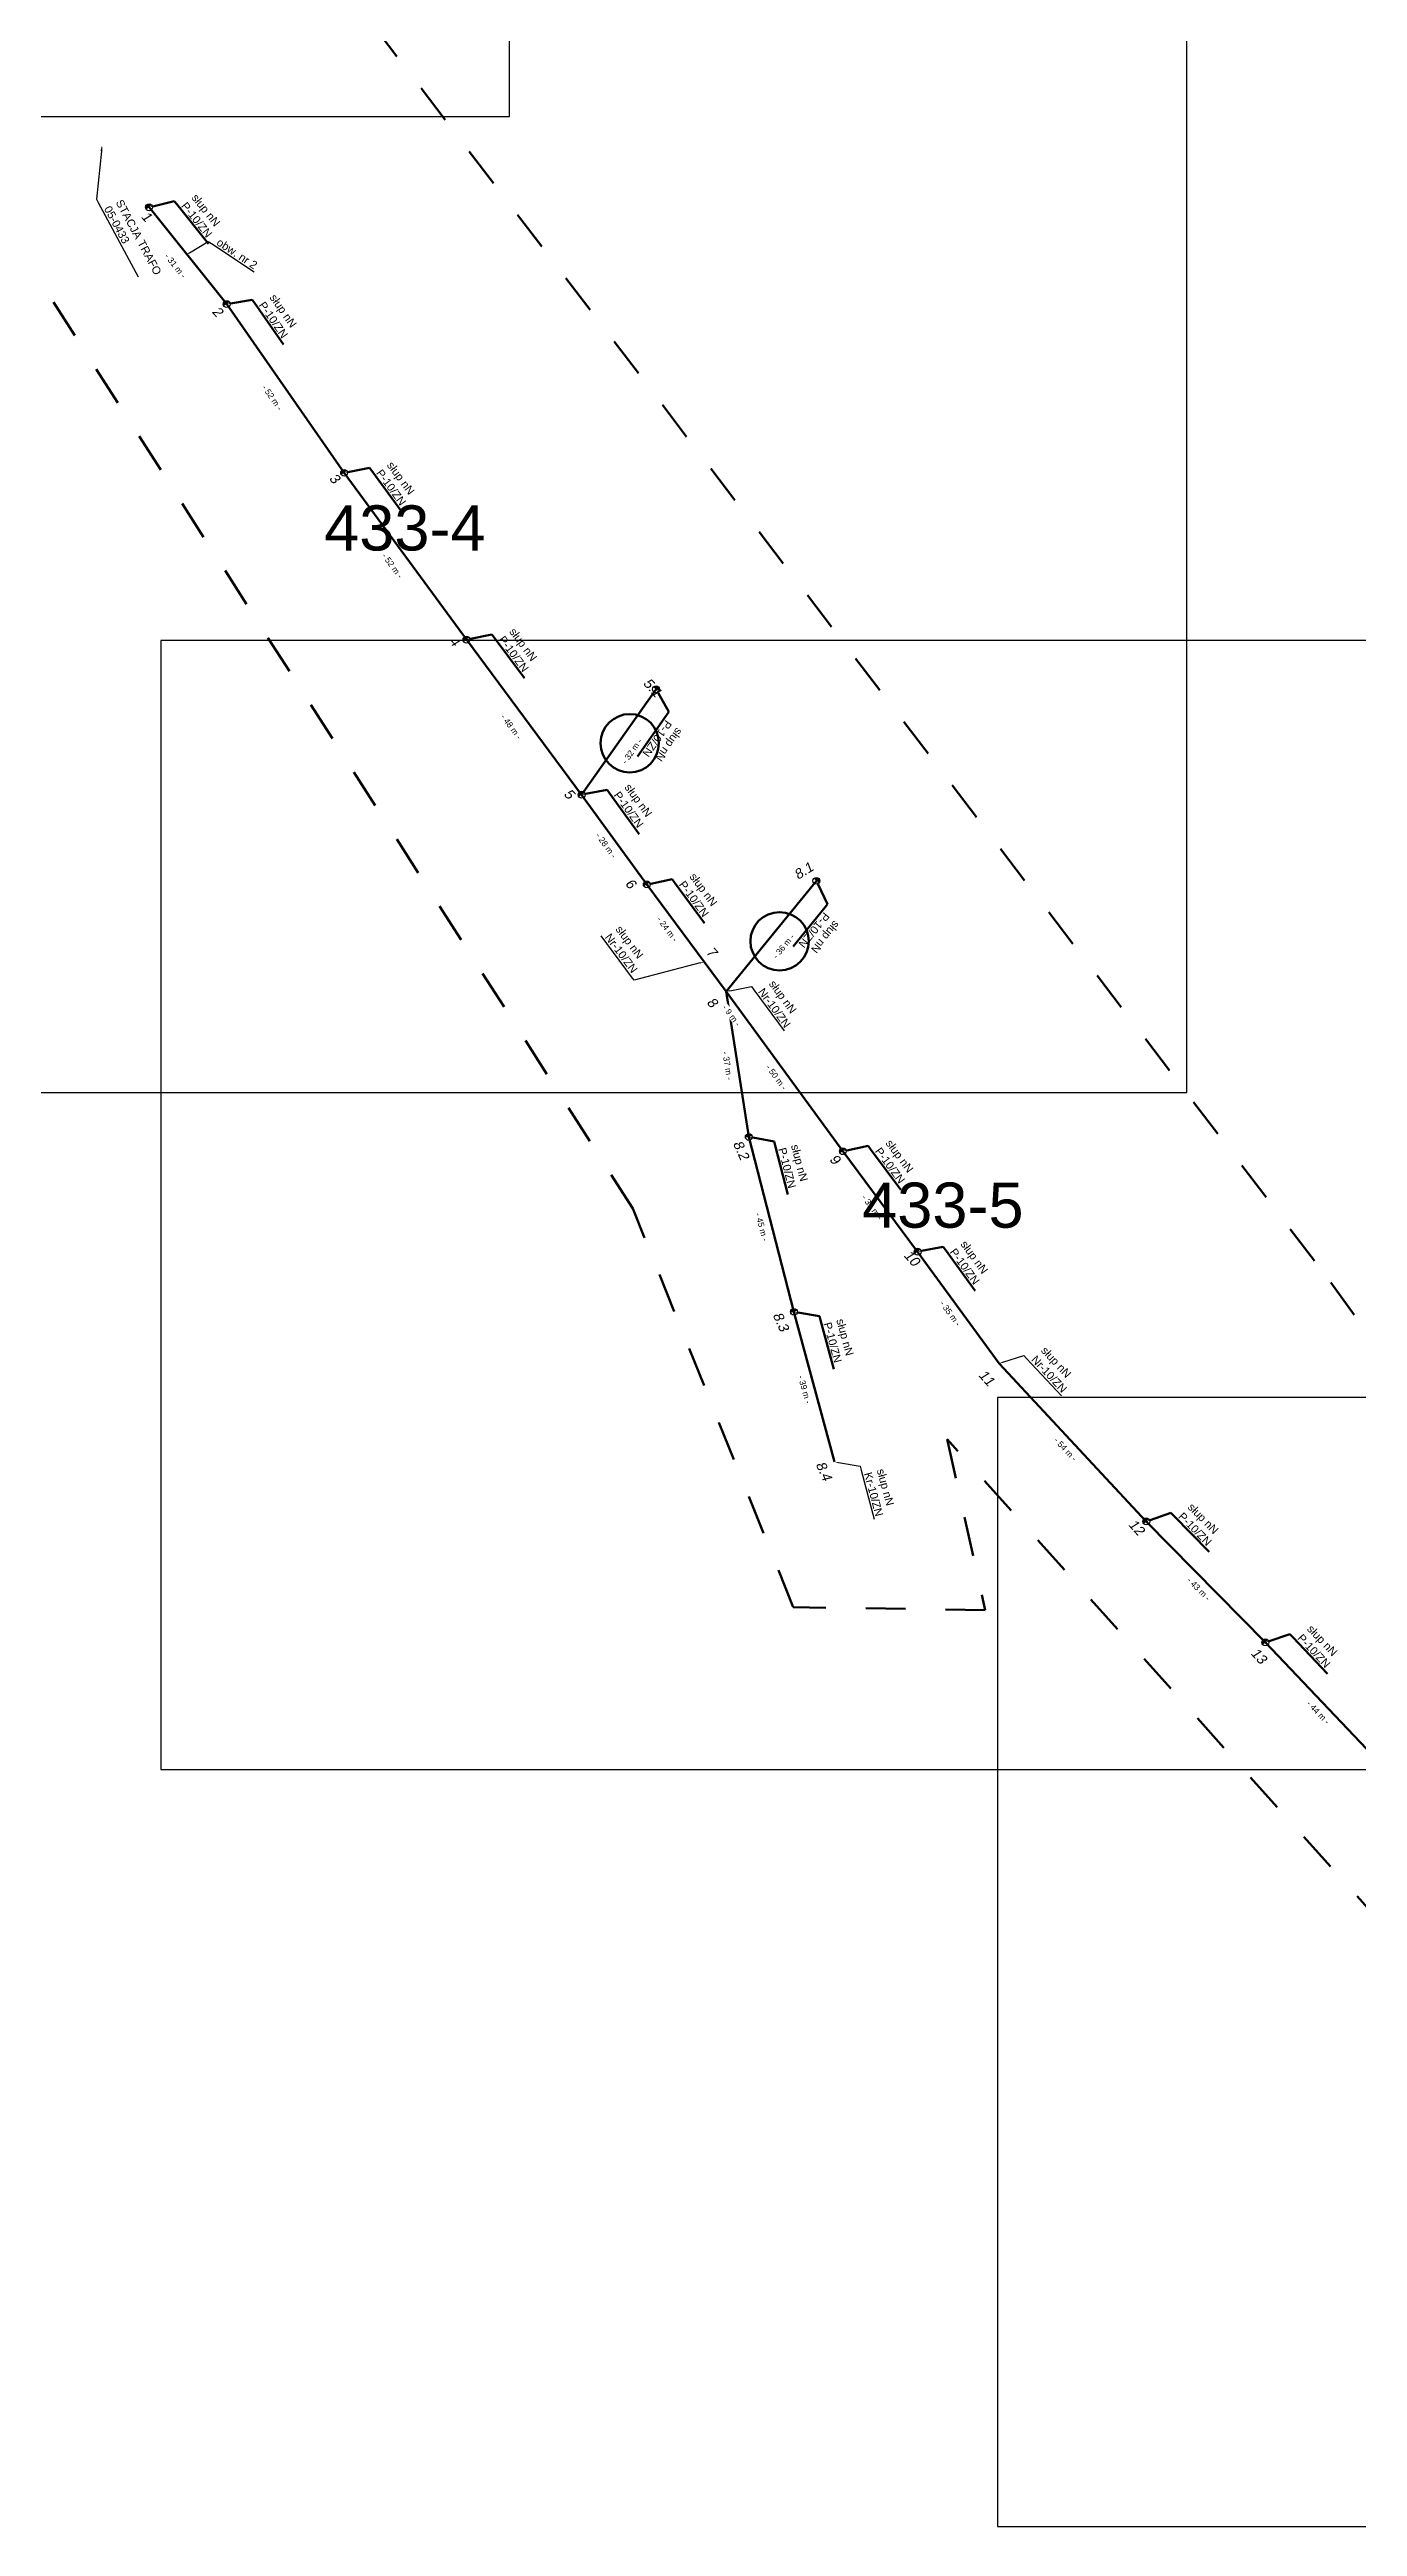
# Model space of a CAD drawing. Header units: millimetres. Extents: x 7543989 to 7550438, y 5805434 to 5809135.
# Drawn here: x 7544461 to 7544790, y 5807280 to 5807902 of the extents above; entities that cross this region are included whole.
import ezdxf
from ezdxf import colors
from ezdxf.entities.mleader import LeaderData, LeaderLine
from ezdxf.enums import TextEntityAlignment as Align
from ezdxf.math import Vec2, Vec3

# ---------------------------------------------------------------- set-up
doc = ezdxf.new("R2010")
doc.units = ezdxf.units.MM
doc.linetypes.add('4002', pattern=[2, 1, -1])
doc.layers.add('!tele', color=30, linetype='Continuous', lineweight=50, plot=False)
for name, color, linetype, lineweight in [('!trafo', 6, '4002', 50), ('_numery', 7, 'Continuous', 40), ('_PRZEWIESZENIA', 6, 'Continuous', 50)]:
    doc.layers.add(name, color=color, linetype=linetype, lineweight=lineweight)
for name, color, linetype in [('_MM opisy', 7, 'Continuous'), ('_MM slupy', 5, 'Continuous'), ('_mm trafo', 3, 'Continuous')]:
    doc.layers.add(name, color=color, linetype=linetype)
doc.layers.add('DIM', color=7, linetype='Continuous', plot=False)
doc.styles.get("Standard").update_dxf_attribs({"font": 'arial.ttf'})
doc.dimstyles.new('opis linie', dxfattribs={"dimtxt": 1.5, "dimasz": 0.18, "dimexe": 0.18, "dimexo": 0.0625, "dimgap": 2.5, "dimtad": 4, "dimdec": 0, "dimzin": 0, "dimdsep": 46, "dimtxsty": 'Standard', "dimcen": 0.09, "dimse1": 1, "dimse2": 1, "dimsd1": 1, "dimsd2": 1, "dimclrt": 256, "dimadec": 0, "dimazin": 0, "dimtfac": 1, "dimtdec": 0, "dimtofl": 0, "dimtmove": 0, "dimatfit": 3, "dimfxl": 1, "dimtfill": 1, "dimtolj": 1, "dimtzin": 0, "dimarcsym": 0})

# ---------------------------------------------------------------- blocks, each defined once
blk = doc.blocks.new('ZN')
at = {"layer": '_MM slupy', "transparency": 33554687}
h = blk.add_hatch(color=256, dxfattribs=at)
h.dxf.hatch_style = 1
h.paths.add_polyline_path([(0, -0.86), (0, 0.86, 1)])
at = {"layer": '_MM slupy'}
blk.add_circle((0, 0), 0.857, dxfattribs=at)
blk = doc.blocks.new('*D318')
at = {"layer": 'Defpoints', "color": 0}
for p in [(7544648.15, 5807585.19), (7544648.87, 5807585.39), (7544658.31, 5807547.54)]:
    blk.add_point(p, dxfattribs=at)
at = {"layer": 'DIM', "insert": (7544650.8, 5807565.71), "char_height": 1.5, "attachment_point": 5, "rotation": 285.09793, "bg_fill": 3, "box_fill_scale": 1.1, "bg_fill_color": 9, "bg_fill_true_color": 13158600, "bg_fill_transparency": 0}
blk.add_mtext('\\A1;- 39 m -', dxfattribs=at)
blk = doc.blocks.new('*D319')
at = {"layer": 'Defpoints', "color": 0}
for p in [(7544636.81, 5807629.11), (7544637.54, 5807629.3), (7544648.15, 5807585.19)]:
    blk.add_point(p, dxfattribs=at)
at = {"layer": 'DIM', "insert": (7544640.05, 5807606.52), "char_height": 1.5, "attachment_point": 5, "rotation": 284.4774, "bg_fill": 3, "box_fill_scale": 1.1, "bg_fill_color": 9, "bg_fill_true_color": 13158600, "bg_fill_transparency": 0}
blk.add_mtext('\\A1;- 45 m -', dxfattribs=at)
blk = doc.blocks.new('*D320')
at = {"layer": 'Defpoints', "color": 0}
for p in [(7544631.11, 5807665.61), (7544631.85, 5807665.73), (7544636.81, 5807629.11)]:
    blk.add_point(p, dxfattribs=at)
at = {"layer": 'DIM', "insert": (7544631.47, 5807646.97), "char_height": 1.5, "attachment_point": 5, "rotation": 278.87587, "bg_fill": 3, "box_fill_scale": 1.1, "bg_fill_color": 9, "bg_fill_true_color": 13158600, "bg_fill_transparency": 0}
blk.add_mtext('\\A1;- 37 m -', dxfattribs=at)
blk = doc.blocks.new('*D325')
at = {"layer": 'Defpoints', "color": 0}
for p in [(7544766.44, 5807502.21), (7544766.98, 5807502.72), (7544796.55, 5807470.5)]:
    blk.add_point(p, dxfattribs=at)
at = {"layer": 'DIM', "insert": (7544779.68, 5807484.63), "char_height": 1.5, "attachment_point": 5, "rotation": 313.52132, "bg_fill": 3, "box_fill_scale": 1.1, "bg_fill_color": 9, "bg_fill_true_color": 13158600, "bg_fill_transparency": 0}
blk.add_mtext('\\A1;- 44 m -', dxfattribs=at)
blk = doc.blocks.new('*D326')
at = {"layer": 'Defpoints', "color": 0}
for p in [(7544736.56, 5807532.57), (7544737.09, 5807533.1), (7544766.44, 5807502.21)]:
    blk.add_point(p, dxfattribs=at)
at = {"layer": 'DIM', "insert": (7544749.71, 5807515.62), "char_height": 1.5, "attachment_point": 5, "rotation": 314.53942, "bg_fill": 3, "box_fill_scale": 1.1, "bg_fill_color": 9, "bg_fill_true_color": 13158600, "bg_fill_transparency": 0}
blk.add_mtext('\\A1;- 43 m -', dxfattribs=at)
blk = doc.blocks.new('*D327')
at = {"layer": 'Defpoints', "color": 0}
for p in [(7544699.64, 5807572.23), (7544700.19, 5807572.74), (7544736.56, 5807532.57)]:
    blk.add_point(p, dxfattribs=at)
at = {"layer": 'DIM', "insert": (7544716.26, 5807550.69), "char_height": 1.5, "attachment_point": 5, "rotation": 312.95086, "bg_fill": 3, "box_fill_scale": 1.1, "bg_fill_color": 9, "bg_fill_true_color": 13158600, "bg_fill_transparency": 0}
blk.add_mtext('\\A1;- 54 m -', dxfattribs=at)
blk = doc.blocks.new('*D328')
at = {"layer": 'Defpoints', "color": 0}
for p in [(7544679.18, 5807600.29), (7544679.79, 5807600.73), (7544699.64, 5807572.23)]:
    blk.add_point(p, dxfattribs=at)
at = {"layer": 'DIM', "insert": (7544687.38, 5807584.78), "char_height": 1.5, "attachment_point": 5, "rotation": 306.09773, "bg_fill": 3, "box_fill_scale": 1.1, "bg_fill_color": 9, "bg_fill_true_color": 13158600, "bg_fill_transparency": 0}
blk.add_mtext('\\A1;- 35 m -', dxfattribs=at)
blk = doc.blocks.new('*D329')
at = {"layer": 'Defpoints', "color": 0}
for p in [(7544660.41, 5807625.52), (7544661.01, 5807625.97), (7544679.18, 5807600.29)]:
    blk.add_point(p, dxfattribs=at)
at = {"layer": 'DIM', "insert": (7544667.78, 5807611.4), "char_height": 1.5, "attachment_point": 5, "rotation": 306.64761, "bg_fill": 3, "box_fill_scale": 1.1, "bg_fill_color": 9, "bg_fill_true_color": 13158600, "bg_fill_transparency": 0}
blk.add_mtext('\\A1;- 31 m -', dxfattribs=at)
blk = doc.blocks.new('*D330')
at = {"layer": 'Defpoints', "color": 0}
for p in [(7544631.11, 5807665.61), (7544631.72, 5807666.05), (7544660.41, 5807625.52)]:
    blk.add_point(p, dxfattribs=at)
at = {"layer": 'DIM', "insert": (7544643.73, 5807644.08), "char_height": 1.5, "attachment_point": 5, "rotation": 306.16141, "bg_fill": 3, "box_fill_scale": 1.1, "bg_fill_color": 9, "bg_fill_true_color": 13158600, "bg_fill_transparency": 0}
blk.add_mtext('\\A1;- 50 m -', dxfattribs=at)
blk = doc.blocks.new('*D331')
at = {"layer": 'Defpoints', "color": 0}
for p in [(7544653.76, 5807693.39), (7544654.34, 5807692.92), (7544631.11, 5807665.61)]:
    blk.add_point(p, dxfattribs=at)
at = {"layer": 'DIM', "insert": (7544645.55, 5807676.96), "char_height": 1.5, "attachment_point": 5, "rotation": 50.80844, "bg_fill": 3, "box_fill_scale": 1.1, "bg_fill_color": 9, "bg_fill_true_color": 13158600, "bg_fill_transparency": 0}
blk.add_mtext('\\A1;- 36 m -', dxfattribs=at)
blk = doc.blocks.new('*D332')
at = {"layer": 'Defpoints', "color": 0}
for p in [(7544625.58, 5807673.02), (7544626.18, 5807673.47)]:
    blk.add_point(p, dxfattribs=at)
at = {"layer": 'DIM', "insert": (7544632.47, 5807659.58), "char_height": 1.5, "attachment_point": 5, "rotation": 306.73357, "bg_fill": 3, "box_fill_scale": 1.1, "bg_fill_color": 9, "bg_fill_true_color": 13158600, "bg_fill_transparency": 0}
blk.add_mtext('\\A1;- 9 m -', dxfattribs=at)
at = {"layer": 'Defpoints', "color": 0}
blk.add_point((7544631.11, 5807665.61), dxfattribs=at)
blk = doc.blocks.new('*D333')
at = {"layer": 'Defpoints', "color": 0}
for p in [(7544611.21, 5807692.48), (7544611.81, 5807692.93), (7544625.58, 5807673.02)]:
    blk.add_point(p, dxfattribs=at)
at = {"layer": 'DIM', "insert": (7544616.38, 5807681.26), "char_height": 1.5, "attachment_point": 5, "rotation": 306.44356, "bg_fill": 3, "box_fill_scale": 1.1, "bg_fill_color": 9, "bg_fill_true_color": 13158600, "bg_fill_transparency": 0}
blk.add_mtext('\\A1;- 24 m -', dxfattribs=at)
blk = doc.blocks.new('*D334')
at = {"layer": 'Defpoints', "color": 0}
for p in [(7544594.87, 5807715.01), (7544595.48, 5807715.45), (7544611.21, 5807692.48)]:
    blk.add_point(p, dxfattribs=at)
at = {"layer": 'DIM', "insert": (7544601, 5807702.27), "char_height": 1.5, "attachment_point": 5, "rotation": 305.9517, "bg_fill": 3, "box_fill_scale": 1.1, "bg_fill_color": 9, "bg_fill_true_color": 13158600, "bg_fill_transparency": 0}
blk.add_mtext('\\A1;- 28 m -', dxfattribs=at)
blk = doc.blocks.new('*D335')
at = {"layer": 'Defpoints', "color": 0}
for p in [(7544613.54, 5807741.48), (7544614.15, 5807741.05), (7544594.87, 5807715.01)]:
    blk.add_point(p, dxfattribs=at)
at = {"layer": 'DIM', "insert": (7544607.49, 5807725.93), "char_height": 1.5, "attachment_point": 5, "rotation": 54.80366, "bg_fill": 3, "box_fill_scale": 1.1, "bg_fill_color": 9, "bg_fill_true_color": 13158600, "bg_fill_transparency": 0}
blk.add_mtext('\\A1;- 32 m -', dxfattribs=at)
blk = doc.blocks.new('*D336')
at = {"layer": 'Defpoints', "color": 0}
for p in [(7544486.31, 5807862.47), (7544505.21, 5807837.7), (7544505.8, 5807838.17)]:
    blk.add_point(p, dxfattribs=at)
at = {"layer": 'DIM', "insert": (7544492.92, 5807847.81), "char_height": 1.5, "attachment_point": 5, "rotation": 308.73162, "bg_fill": 3, "box_fill_scale": 1.1, "bg_fill_color": 9, "bg_fill_true_color": 13158600, "bg_fill_transparency": 0}
blk.add_mtext('\\A1;- 31 m -', dxfattribs=at)
blk = doc.blocks.new('*D337')
at = {"layer": 'Defpoints', "color": 0}
for p in [(7544505.8, 5807838.17), (7544534.64, 5807795.38), (7544535.26, 5807795.81)]:
    blk.add_point(p, dxfattribs=at)
at = {"layer": 'DIM', "insert": (7544517.23, 5807814.7), "char_height": 1.5, "attachment_point": 5, "rotation": 304.81736, "bg_fill": 3, "box_fill_scale": 1.1, "bg_fill_color": 9, "bg_fill_true_color": 13158600, "bg_fill_transparency": 0}
blk.add_mtext('\\A1;- 52 m -', dxfattribs=at)
blk = doc.blocks.new('*D338')
at = {"layer": 'Defpoints', "color": 0}
for p in [(7544535.26, 5807795.81), (7544565.37, 5807753.51), (7544565.97, 5807753.95)]:
    blk.add_point(p, dxfattribs=at)
at = {"layer": 'DIM', "insert": (7544547.38, 5807772.5), "char_height": 1.5, "attachment_point": 5, "rotation": 306.26511, "bg_fill": 3, "box_fill_scale": 1.1, "bg_fill_color": 9, "bg_fill_true_color": 13158600, "bg_fill_transparency": 0}
blk.add_mtext('\\A1;- 52 m -', dxfattribs=at)
blk = doc.blocks.new('*D339')
at = {"layer": 'Defpoints', "color": 0}
for p in [(7544565.97, 5807753.95), (7544594.27, 5807714.56), (7544594.87, 5807715.01)]:
    blk.add_point(p, dxfattribs=at)
at = {"layer": 'DIM', "insert": (7544577.2, 5807732.09), "char_height": 1.5, "attachment_point": 5, "rotation": 306.5816, "bg_fill": 3, "box_fill_scale": 1.1, "bg_fill_color": 9, "bg_fill_true_color": 13158600, "bg_fill_transparency": 0}
blk.add_mtext('\\A1;- 48 m -', dxfattribs=at)
blk = doc.blocks.new('q')
at = {"layer": '_MM slupy'}
blk.add_blockref('ZN', (0, 0), dxfattribs=at)
at = {"layer": '_MM opisy'}
ml = blk.add_multileader_mtext('Standard', dxfattribs=at)
ml.set_content('\\pxql;słup nN\\PP-10/ZN', color=256)
ml.set_leader_properties()
ml.build(insert=Vec2(0, 0))
ml.multileader.update_dxf_attribs({"has_text_frame": 1, "text_left_attachment_type": 5, "text_right_attachment_type": 5, "dogleg_length": 1, "arrow_head_size": 1})
ctx = ml.context
ctx.base_point, ctx.char_height, ctx.arrow_head_size, ctx.landing_gap_size, ctx.plane_origin = Vec3(3.75, 5.9), 2, 1, 1, Vec3(1.72, -1.42)
ctx.left_attachment, ctx.right_attachment = 5, 5
notes = []
notes.append((ctx, [(0, (1, 1, 0), (2.75, 5.9), (1, 0), 1, [(0, [(0, 0), (2.75, 5.9)], 0, [])])]))
ctx.mtext.insert, ctx.mtext.flow_direction = Vec3(4.75, 11.7), 5
ctx.mtext.has_bg_fill, ctx.mtext.bg_color, ctx.mtext.bg_scale_factor, ctx.mtext.bg_transparency, ctx.mtext.use_window_bg_color = 1, -1023410175, 1, 0, 1
for ctx, leaders in notes:
    for number, flags, end, landing, length, lines in leaders:
        leader = LeaderData()
        leader.index, (leader.has_last_leader_line, leader.has_dogleg_vector, leader.attachment_direction) = number, flags
        leader.last_leader_point, leader.dogleg_vector, leader.dogleg_length = Vec3(end), Vec3(landing), length
        for number, points, colour, breaks in lines:
            line = LeaderLine()
            line.index, line.vertices, line.color, line.breaks = number, Vec3.list(points), colors.encode_raw_color(colour), breaks
            leader.lines.append(line)
        ctx.leaders.append(leader)

msp = doc.modelspace()

# ---------------------------------------------------------------- linework, layer by layer
at = {"layer": '!tele'}
for points in [[(7544486.31, 5807862.47), (7544505.8, 5807838.17), (7544535.26, 5807795.81), (7544565.97, 5807753.95), (7544594.87, 5807715.01)], [(7544613.54, 5807741.48), (7544594.87, 5807715.01), (7544611.21, 5807692.48), (7544625.58, 5807673.02), (7544631.11, 5807665.61)], [(7544653.76, 5807693.39), (7544631.11, 5807665.61), (7544660.41, 5807625.52), (7544679.18, 5807600.29), (7544699.64, 5807572.23), (7544736.56, 5807532.57), (7544766.44, 5807502.21), (7544796.55, 5807470.5), (7544820.72, 5807444.84), (7544854.19, 5807408.04), (7544891.7, 5807368.59), (7544929.19, 5807327.08)], [(7544631.11, 5807665.61), (7544636.81, 5807629.11), (7544648.15, 5807585.19), (7544658.31, 5807547.54)]]:
    msp.add_lwpolyline(points, dxfattribs=at)
at = {"layer": '!trafo', "ltscale": 10}
msp.add_lwpolyline([(7544082.13, 5808448.38), (7544167.59, 5808501.43), (7544481.87, 5807987.87), (7544782.88, 5807592.58), (7544936.53, 5807377.47), (7545050.37, 5807475.25), (7545086.68, 5807419.38), (7544929.65, 5807282.21), (7544686.61, 5807553.19), (7544696.16, 5807510.34), (7544647.98, 5807511.04), (7544607.69, 5807611.16), (7544447.06, 5807862.58)], close=True, dxfattribs=at)
at = {"layer": 'Defpoints', "color": 4}
msp.add_lwpolyline([(7544184.25, 5807885.28), (7544576.76, 5807885.28), (7544576.76, 5808168.68), (7544184.25, 5808168.68)], close=True, dxfattribs=at)

# ---------------------------------------------------------------- next in the draw order: block references
at = {"layer": '!tele'}
for p, rotation in [((7544486.31, 5807862.47), 308.7316218381879), ((7544505.8, 5807838.17), 304.8173551259287), ((7544535.26, 5807795.81), 306.2651104780302), ((7544565.97, 5807753.95), 306.5816015926025), ((7544613.54, 5807741.48), 234.8036582294614), ((7544653.76, 5807693.39), 230.8084422624497), ((7544636.81, 5807629.11), 284.4773957097744), ((7544660.41, 5807625.52), 306.6476102314273), ((7544679.18, 5807600.29), 306.0977285012911), ((7544648.15, 5807585.19), 285.0979298363338), ((7544736.56, 5807532.57), 314.5394155120278), ((7544766.44, 5807502.21), 313.5213185343283)]:
    msp.add_blockref('q', p, dxfattribs=dict(at, rotation=rotation))

# ---------------------------------------------------------------- next in the draw order: leaders
at = {"layer": '_MM opisy'}
ml = msp.add_multileader_mtext('Standard', dxfattribs=at)
ml.set_content('\\pxql;słup nN\\PNr-10/ZN', color=256)
ml.set_leader_properties()
ml.build(insert=Vec2(0, 0))
ml.multileader.update_dxf_attribs({"has_text_frame": 1, "text_left_attachment_type": 5, "text_right_attachment_type": 5, "dogleg_length": 1, "arrow_head_size": 1})
ctx = ml.context
ctx.base_point, ctx.char_height, ctx.arrow_head_size, ctx.landing_gap_size, ctx.plane_origin, ctx.plane_x_axis, ctx.plane_y_axis = Vec3(7544638.09, 5807666.06), 2, 1, 1, Vec3(7544630.98, 5807663.39), Vec3(0.590062, -0.807358), Vec3(0.807358, 0.590062)
ctx.left_attachment, ctx.right_attachment = 5, 5
notes = []
notes.append((ctx, [(0, (1, 1, 0), (7544637.5, 5807666.87), (0.590062, -0.807358), 1, [(0, [(7544631.11, 5807665.61), (7544637.5, 5807666.87)], 0, [])])]))
ctx.mtext.insert, ctx.mtext.text_direction, ctx.mtext.flow_direction = Vec3(7544643.36, 5807668.68), Vec3(0.590062, -0.807358), 5
ctx.mtext.has_bg_fill, ctx.mtext.bg_color, ctx.mtext.bg_scale_factor, ctx.mtext.bg_transparency, ctx.mtext.use_window_bg_color = 1, -1023410175, 1, 0, 1
ml = msp.add_multileader_mtext('Standard', dxfattribs=at)
ml.set_content('\\pxql;słup nN\\PNr-10/ZN', color=256)
ml.set_leader_properties()
ml.build(insert=Vec2(0, 0))
ml.multileader.update_dxf_attribs({"has_text_frame": 1, "text_left_attachment_type": 5, "text_right_attachment_type": 5, "dogleg_length": 1, "arrow_head_size": 1})
ctx = ml.context
ctx.base_point, ctx.char_height, ctx.arrow_head_size, ctx.landing_gap_size, ctx.plane_origin, ctx.plane_x_axis, ctx.plane_y_axis = Vec3(7544706.52, 5807573.5), 2, 1, 1, Vec3(7544699.77, 5807570.01), Vec3(0.681371, -0.731938), Vec3(0.731938, 0.681371)
ctx.left_attachment, ctx.right_attachment = 5, 5
notes.append((ctx, [(0, (1, 1, 0), (7544705.84, 5807574.24), (0.681371, -0.731938), 1, [(0, [(7544699.64, 5807572.23), (7544705.84, 5807574.24)], 0, [])])]))
ctx.mtext.insert, ctx.mtext.text_direction, ctx.mtext.flow_direction = Vec3(7544711.45, 5807576.72), Vec3(0.681371, -0.731938), 5
ctx.mtext.has_bg_fill, ctx.mtext.bg_color, ctx.mtext.bg_scale_factor, ctx.mtext.bg_transparency, ctx.mtext.use_window_bg_color = 1, -1023410175, 1, 0, 1
ml = msp.add_multileader_mtext('Standard', dxfattribs=at)
ml.set_content('\\pxql;słup nN\\PKr-10/ZN', color=256)
ml.set_leader_properties()
ml.build(insert=Vec2(0, 0))
ml.multileader.update_dxf_attribs({"has_text_frame": 1, "text_left_attachment_type": 5, "text_right_attachment_type": 5, "dogleg_length": 1, "arrow_head_size": 1})
ctx = ml.context
ctx.base_point, ctx.char_height, ctx.arrow_head_size, ctx.landing_gap_size, ctx.plane_origin, ctx.plane_x_axis, ctx.plane_y_axis = Vec3(7544664.98, 5807545.46), 2, 1, 1, Vec3(7544657.38, 5807545.52), Vec3(0.26047, -0.965482), Vec3(0.965482, 0.26047)
ctx.left_attachment, ctx.right_attachment = 5, 5
notes.append((ctx, [(0, (1, 1, 0), (7544664.72, 5807546.42), (0.26047, -0.965482), 1, [(0, [(7544658.31, 5807547.54), (7544664.72, 5807546.42)], 0, [])])]))
ctx.mtext.insert, ctx.mtext.text_direction, ctx.mtext.flow_direction = Vec3(7544670.84, 5807546), Vec3(0.26047, -0.965482), 5
ctx.mtext.has_bg_fill, ctx.mtext.bg_color, ctx.mtext.bg_scale_factor, ctx.mtext.bg_transparency, ctx.mtext.use_window_bg_color = 1, -1023410175, 1, 0, 1
for ctx, leaders in notes:
    for number, flags, end, landing, length, lines in leaders:
        leader = LeaderData()
        leader.index, (leader.has_last_leader_line, leader.has_dogleg_vector, leader.attachment_direction) = number, flags
        leader.last_leader_point, leader.dogleg_vector, leader.dogleg_length = Vec3(end), Vec3(landing), length
        for number, points, colour, breaks in lines:
            line = LeaderLine()
            line.index, line.vertices, line.color, line.breaks = number, Vec3.list(points), colors.encode_raw_color(colour), breaks
            leader.lines.append(line)
        ctx.leaders.append(leader)

# ---------------------------------------------------------------- next in the draw order: block references
at = {"layer": '!tele', "rotation": 305.9516954749619}
msp.add_blockref('q', (7544594.87, 5807715.01), dxfattribs=at)

# ---------------------------------------------------------------- next in the draw order: dimensions: what is measured, and where the dimension line sits
at = {"layer": 'DIM'}
for p1, p2, picture, middle in [((7544658.31, 5807547.54), (7544648.15, 5807585.19), '*D318', (7544650.8, 5807565.71)), ((7544796.55, 5807470.5), (7544766.44, 5807502.21), '*D325', (7544779.68, 5807484.63))]:
    dim = msp.add_aligned_dim(p1=p1, p2=p2, distance=-0.75, dimstyle='opis linie', override={"dimpost": '- <> m -'}, dxfattribs=at)
    dim.commit()
    dim.dimension.update_dxf_attribs({"geometry": picture, "text_midpoint": middle})

# ---------------------------------------------------------------- next in the draw order: leaders
at = {"layer": '_mm trafo', "color": 3}
ml = msp.add_multileader_mtext('Standard', dxfattribs=at)
ml.set_content('STACJA TRAFO\\P05-0433', color=3)
ml.set_leader_properties()
ml.build(insert=Vec2(0, 0))
ml.multileader.update_dxf_attribs({"has_text_frame": 1, "text_left_attachment_type": 5, "text_right_attachment_type": 5, "dogleg_length": 1, "arrow_head_size": 1.5})
ctx = ml.context
ctx.base_point, ctx.char_height, ctx.arrow_head_size, ctx.plane_origin, ctx.plane_x_axis, ctx.plane_y_axis = Vec3(7544473.58, 5807863.66), 2, 1.5, Vec3(7544448.66, 5807861.05), Vec3(0.472535, -0.881312), Vec3(0.881312, 0.472535)
ctx.left_attachment, ctx.right_attachment, ctx.attachment_type = 5, 5, 2
notes = []
notes.append((ctx, [(0, (1, 1, 0), (7544473.11, 5807864.54), (0.472535, -0.881312), 1, [(0, [(7544474.53, 5807878.08)], 0, [])])]))
ctx.mtext.insert, ctx.mtext.text_direction, ctx.mtext.rotation, ctx.mtext.flow_direction = Vec3(7544479.65, 5807864.65), Vec3(0.472535, -0.881312), 6.129723, 5
ctx.mtext.has_bg_fill, ctx.mtext.bg_color, ctx.mtext.bg_scale_factor, ctx.mtext.bg_transparency, ctx.mtext.use_window_bg_color = 1, -1073741824, 1, 0, 1
for ctx, leaders in notes:
    for number, flags, end, landing, length, lines in leaders:
        leader = LeaderData()
        leader.index, (leader.has_last_leader_line, leader.has_dogleg_vector, leader.attachment_direction) = number, flags
        leader.last_leader_point, leader.dogleg_vector, leader.dogleg_length = Vec3(end), Vec3(landing), length
        for number, points, colour, breaks in lines:
            line = LeaderLine()
            line.index, line.vertices, line.color, line.breaks = number, Vec3.list(points), colors.encode_raw_color(colour), breaks
            leader.lines.append(line)
        ctx.leaders.append(leader)

# ---------------------------------------------------------------- next in the draw order: block references
at = {"layer": '!tele', "rotation": 306.4435623834849}
msp.add_blockref('q', (7544611.21, 5807692.48), dxfattribs=at)

# ---------------------------------------------------------------- next in the draw order: texts
at = {"layer": '_numery', "oblique": 10}
msp.add_text('8.4', height=2.5, rotation=294.06719, dxfattribs=at).set_placement((7544653.55, 5807546.93))

# ---------------------------------------------------------------- next in the draw order: dimensions: what is measured, and where the dimension line sits
at = {"layer": 'DIM'}
for p1, p2, picture, middle in [((7544486.31, 5807862.47), (7544505.8, 5807838.17), '*D336', (7544492.92, 5807847.81)), ((7544648.15, 5807585.19), (7544636.81, 5807629.11), '*D319', (7544640.05, 5807606.52)), ((7544766.44, 5807502.21), (7544736.56, 5807532.57), '*D326', (7544749.71, 5807515.62))]:
    dim = msp.add_aligned_dim(p1=p1, p2=p2, distance=-0.75, dimstyle='opis linie', override={"dimpost": '- <> m -'}, dxfattribs=at)
    dim.commit()
    dim.dimension.update_dxf_attribs({"geometry": picture, "text_midpoint": middle})

# ---------------------------------------------------------------- next in the draw order: texts
at = {"layer": '_numery', "oblique": 10}
for s, rotation, p in [('1', 311.98673, (7544484.19, 5807860.03)), ('8.3', 294.06719, (7544642.77, 5807584.43)), ('13', 311.98673, (7544762.6, 5807499.42))]:
    msp.add_text(s, height=2.5, rotation=rotation, dxfattribs=at).set_placement(p)

# ---------------------------------------------------------------- next in the draw order: dimensions: what is measured, and where the dimension line sits
at = {"layer": 'DIM'}
for p1, p2, picture, middle in [((7544505.8, 5807838.17), (7544535.26, 5807795.81), '*D337', (7544517.23, 5807814.7)), ((7544736.56, 5807532.57), (7544699.64, 5807572.23), '*D327', (7544716.26, 5807550.69))]:
    dim = msp.add_aligned_dim(p1=p1, p2=p2, distance=-0.75, dimstyle='opis linie', override={"dimpost": '- <> m -'}, dxfattribs=at)
    dim.commit()
    dim.dimension.update_dxf_attribs({"geometry": picture, "text_midpoint": middle})

# ---------------------------------------------------------------- next in the draw order: leaders
at = {"layer": '_MM opisy', "color": 1}
ml = msp.add_multileader_mtext('Standard', dxfattribs=at)
ml.set_content('\\pxql;obw. nr 2', color=1)
ml.set_leader_properties()
ml.build(insert=Vec2(0, 0))
ml.multileader.update_dxf_attribs({"has_text_frame": 1, "text_left_attachment_type": 5, "text_right_attachment_type": 5, "dogleg_length": 1, "arrow_head_size": 1})
ctx = ml.context
ctx.base_point, ctx.char_height, ctx.arrow_head_size, ctx.landing_gap_size, ctx.plane_origin, ctx.plane_x_axis, ctx.plane_y_axis = Vec3(7544501.98, 5807853.35), 2, 1, 1, Vec3(7544496.24, 5807848.36), Vec3(0.834132, -0.551565), Vec3(0.551565, 0.834132)
ctx.left_attachment, ctx.right_attachment = 5, 5
notes = []
notes.append((ctx, [(0, (1, 1, 0), (7544501.14, 5807853.9), (0.834132, -0.551565), 1, [(0, [(7544495.59, 5807850.5), (7544501.14, 5807853.9)], 0, [])])]))
ctx.mtext.insert, ctx.mtext.text_direction, ctx.mtext.flow_direction = Vec3(7544504.16, 5807854.83), Vec3(0.834132, -0.551565), 5
ctx.mtext.has_bg_fill, ctx.mtext.bg_color, ctx.mtext.bg_scale_factor, ctx.mtext.bg_transparency, ctx.mtext.use_window_bg_color = 1, -1023410175, 1, 0, 1
at = {"layer": '_MM opisy'}
ml = msp.add_multileader_mtext('Standard', dxfattribs=at)
ml.set_content('\\pxql;słup nN\\PNr-10/ZN', color=256)
ml.set_leader_properties()
ml.build(insert=Vec2(0, 0))
ml.multileader.update_dxf_attribs({"has_text_frame": 1, "text_left_attachment_type": 5, "text_right_attachment_type": 5, "dogleg_length": 1, "arrow_head_size": 1})
ctx = ml.context
ctx.base_point, ctx.char_height, ctx.arrow_head_size, ctx.landing_gap_size, ctx.plane_origin, ctx.plane_x_axis, ctx.plane_y_axis = Vec3(7544599.61, 5807679.74), 2, 1, 1, Vec3(7544625.47, 5807670.79), Vec3(0.598095, -0.801425), Vec3(0.801425, 0.598095)
ctx.left_attachment, ctx.right_attachment = 5, 5
notes.append((ctx, [(0, (1, 1, 0), (7544608.01, 5807668.48), (-0.598095, 0.801425), 1, [(0, [(7544625.58, 5807673.02)], 0, [])])]))
ctx.mtext.insert, ctx.mtext.text_direction, ctx.mtext.flow_direction = Vec3(7544604.86, 5807682.41), Vec3(0.598095, -0.801425), 5
ctx.mtext.has_bg_fill, ctx.mtext.bg_color, ctx.mtext.bg_scale_factor, ctx.mtext.bg_transparency, ctx.mtext.use_window_bg_color = 1, -1023410175, 1, 0, 1
for ctx, leaders in notes:
    for number, flags, end, landing, length, lines in leaders:
        leader = LeaderData()
        leader.index, (leader.has_last_leader_line, leader.has_dogleg_vector, leader.attachment_direction) = number, flags
        leader.last_leader_point, leader.dogleg_vector, leader.dogleg_length = Vec3(end), Vec3(landing), length
        for number, points, colour, breaks in lines:
            line = LeaderLine()
            line.index, line.vertices, line.color, line.breaks = number, Vec3.list(points), colors.encode_raw_color(colour), breaks
            leader.lines.append(line)
        ctx.leaders.append(leader)

# ---------------------------------------------------------------- next in the draw order: linework, layer by layer
at = {"layer": 'Defpoints', "color": 4}
msp.add_lwpolyline([(7544699.25, 5807280.28), (7545091.76, 5807280.28), (7545091.76, 5807563.68), (7544699.25, 5807563.68)], close=True, dxfattribs=at)

# ---------------------------------------------------------------- next in the draw order: texts
at = {"layer": '_numery', "oblique": 10}
for s, p in [('2', (7544501.97, 5807836.19)), ('12', (7544731.91, 5807531.71))]:
    msp.add_text(s, height=2.5, rotation=311.98673, dxfattribs=at).set_placement(p)

# ---------------------------------------------------------------- next in the draw order: dimensions: what is measured, and where the dimension line sits
at = {"layer": 'DIM'}
for p1, p2, picture, middle in [((7544535.26, 5807795.81), (7544565.97, 5807753.95), '*D338', (7544547.38, 5807772.5)), ((7544636.81, 5807629.11), (7544631.11, 5807665.61), '*D320', (7544631.47, 5807646.97)), ((7544699.64, 5807572.23), (7544679.18, 5807600.29), '*D328', (7544687.38, 5807584.78))]:
    dim = msp.add_aligned_dim(p1=p1, p2=p2, distance=-0.75, dimstyle='opis linie', override={"dimpost": '- <> m -'}, dxfattribs=at)
    dim.commit()
    dim.dimension.update_dxf_attribs({"geometry": picture, "text_midpoint": middle})

# ---------------------------------------------------------------- next in the draw order: texts
at = {"layer": '_numery', "oblique": 10}
for s, p in [('3', (7544531.35, 5807794.3)), ('11', (7544694.29, 5807569.22))]:
    msp.add_text(s, height=2.5, rotation=311.98673, dxfattribs=at).set_placement(p)
at = {"layer": 'Defpoints', "color": 4}
msp.add_text('433-4', height=11.336, dxfattribs=at).set_placement((7544550.51, 5807781.98), align=Align.MIDDLE_CENTER)

# ---------------------------------------------------------------- next in the draw order: dimensions: what is measured, and where the dimension line sits
at = {"layer": 'DIM'}
dim = msp.add_aligned_dim(p1=(7544679.18, 5807600.29), p2=(7544660.41, 5807625.52), distance=-0.75, dimstyle='opis linie', override={"dimpost": '- <> m -'}, dxfattribs=at)
dim.commit()
dim.dimension.update_dxf_attribs({"geometry": '*D329', "text_midpoint": (7544667.78, 5807611.4)})

# ---------------------------------------------------------------- next in the draw order: texts
at = {"layer": '_numery', "oblique": 10}
msp.add_text('10', height=2.5, rotation=311.98673, dxfattribs=at).set_placement((7544675.54, 5807599.27))
at = {"layer": 'Defpoints', "color": 4}
msp.add_text('433-5', height=11.336, dxfattribs=at).set_placement((7544685.51, 5807611.98), align=Align.MIDDLE_CENTER)

# ---------------------------------------------------------------- next in the draw order: dimensions: what is measured, and where the dimension line sits
at = {"layer": 'DIM'}
dim = msp.add_aligned_dim(p1=(7544660.41, 5807625.52), p2=(7544631.11, 5807665.61), distance=-0.75, dimstyle='opis linie', override={"dimpost": '- <> m -'}, dxfattribs=at)
dim.commit()
dim.dimension.update_dxf_attribs({"geometry": '*D330', "text_midpoint": (7544643.73, 5807644.08)})

# ---------------------------------------------------------------- next in the draw order: texts
at = {"layer": '_numery', "oblique": 10}
for s, rotation, p in [('8.2', 294.06719, (7544632.78, 5807627.5)), ('9', 311.98673, (7544656.89, 5807623.36))]:
    msp.add_text(s, height=2.5, rotation=rotation, dxfattribs=at).set_placement(p)

# ---------------------------------------------------------------- next in the draw order: dimensions: what is measured, and where the dimension line sits
at = {"layer": 'DIM'}
dim = msp.add_aligned_dim(p1=(7544631.11, 5807665.61), p2=(7544653.76, 5807693.39), distance=-0.75, dimstyle='opis linie', override={"dimpost": '- <> m -'}, dxfattribs=at)
dim.commit()
dim.dimension.update_dxf_attribs({"geometry": '*D331', "text_midpoint": (7544645.55, 5807676.96)})

# ---------------------------------------------------------------- next in the draw order: texts
at = {"layer": '_numery', "oblique": 10}
msp.add_text('8.1', height=2.5, rotation=31.4741, dxfattribs=at).set_placement((7544649.13, 5807693.6))

# ---------------------------------------------------------------- next in the draw order: dimensions: what is measured, and where the dimension line sits
at = {"layer": 'DIM'}
dim = msp.add_aligned_dim(p1=(7544631.11, 5807665.61), p2=(7544625.58, 5807673.02), distance=-0.75, dimstyle='opis linie', override={"dimpost": '- <> m -'}, dxfattribs=at)
dim.commit()
dim.dimension.update_dxf_attribs({"geometry": '*D332', "text_midpoint": (7544632.47, 5807659.58)})

# ---------------------------------------------------------------- next in the draw order: linework, layer by layer
at = {"layer": '_PRZEWIESZENIA', "color": 3}
msp.add_circle((7544644.53, 5807678.22, 122.55), 7.32, dxfattribs=at)

# ---------------------------------------------------------------- next in the draw order: texts
at = {"layer": '_numery', "oblique": 10}
msp.add_text('8', height=2.5, rotation=311.98673, dxfattribs=at).set_placement((7544626.1, 5807662.76))

# ---------------------------------------------------------------- next in the draw order: dimensions: what is measured, and where the dimension line sits
at = {"layer": 'DIM'}
dim = msp.add_aligned_dim(p1=(7544625.58, 5807673.02), p2=(7544611.21, 5807692.48), distance=-0.75, dimstyle='opis linie', override={"dimpost": '- <> m -'}, dxfattribs=at)
dim.commit()
dim.dimension.update_dxf_attribs({"geometry": '*D333', "text_midpoint": (7544616.38, 5807681.26)})

# ---------------------------------------------------------------- next in the draw order: texts
at = {"layer": '_numery', "oblique": 10}
msp.add_text('7', height=2.5, rotation=311.98673, dxfattribs=at).set_placement((7544625.92, 5807675.41))

# ---------------------------------------------------------------- next in the draw order: dimensions: what is measured, and where the dimension line sits
at = {"layer": 'DIM'}
dim = msp.add_aligned_dim(p1=(7544611.21, 5807692.48), p2=(7544594.87, 5807715.01), distance=-0.75, dimstyle='opis linie', override={"dimpost": '- <> m -'}, dxfattribs=at)
dim.commit()
dim.dimension.update_dxf_attribs({"geometry": '*D334', "text_midpoint": (7544601, 5807702.27)})

# ---------------------------------------------------------------- next in the draw order: texts
at = {"layer": '_numery', "oblique": 10}
msp.add_text('6', height=2.5, rotation=311.98673, dxfattribs=at).set_placement((7544605.61, 5807692.59))

# ---------------------------------------------------------------- next in the draw order: dimensions: what is measured, and where the dimension line sits
at = {"layer": 'DIM'}
dim = msp.add_aligned_dim(p1=(7544594.87, 5807715.01), p2=(7544613.54, 5807741.48), distance=-0.75, dimstyle='opis linie', override={"dimpost": '- <> m -'}, dxfattribs=at)
dim.commit()
dim.dimension.update_dxf_attribs({"geometry": '*D335', "text_midpoint": (7544607.49, 5807725.93)})

# ---------------------------------------------------------------- next in the draw order: linework, layer by layer
at = {"layer": '_PRZEWIESZENIA', "color": 3}
msp.add_circle((7544606.93, 5807727.94, 122.55), 7.32, dxfattribs=at)

# ---------------------------------------------------------------- next in the draw order: texts
at = {"layer": '_numery', "oblique": 10}
msp.add_text('5.1', height=2.5, rotation=311.98673, dxfattribs=at).set_placement((7544610.14, 5807742.88))

# ---------------------------------------------------------------- next in the draw order: dimensions: what is measured, and where the dimension line sits
at = {"layer": 'DIM'}
dim = msp.add_aligned_dim(p1=(7544565.97, 5807753.95), p2=(7544594.87, 5807715.01), distance=-0.75, dimstyle='opis linie', override={"dimpost": '- <> m -'}, dxfattribs=at)
dim.commit()
dim.dimension.update_dxf_attribs({"geometry": '*D339', "text_midpoint": (7544577.2, 5807732.09)})

# ---------------------------------------------------------------- next in the draw order: linework, layer by layer
at = {"layer": 'Defpoints', "color": 4}
for points in [[(7544354.25, 5807640.28), (7544746.76, 5807640.28), (7544746.76, 5807923.68), (7544354.25, 5807923.68)], [(7544489.25, 5807470.28), (7544881.76, 5807470.28), (7544881.76, 5807753.68), (7544489.25, 5807753.68)]]:
    msp.add_lwpolyline(points, close=True, dxfattribs=at)

# ---------------------------------------------------------------- next in the draw order: texts
at = {"layer": '_numery', "oblique": 10}
for s, p in [('4', (7544561.45, 5807753.47)), ('5', (7544590.22, 5807715.1))]:
    msp.add_text(s, height=2.5, rotation=311.98673, dxfattribs=at).set_placement(p)

doc.saveas('drawing.dxf')
